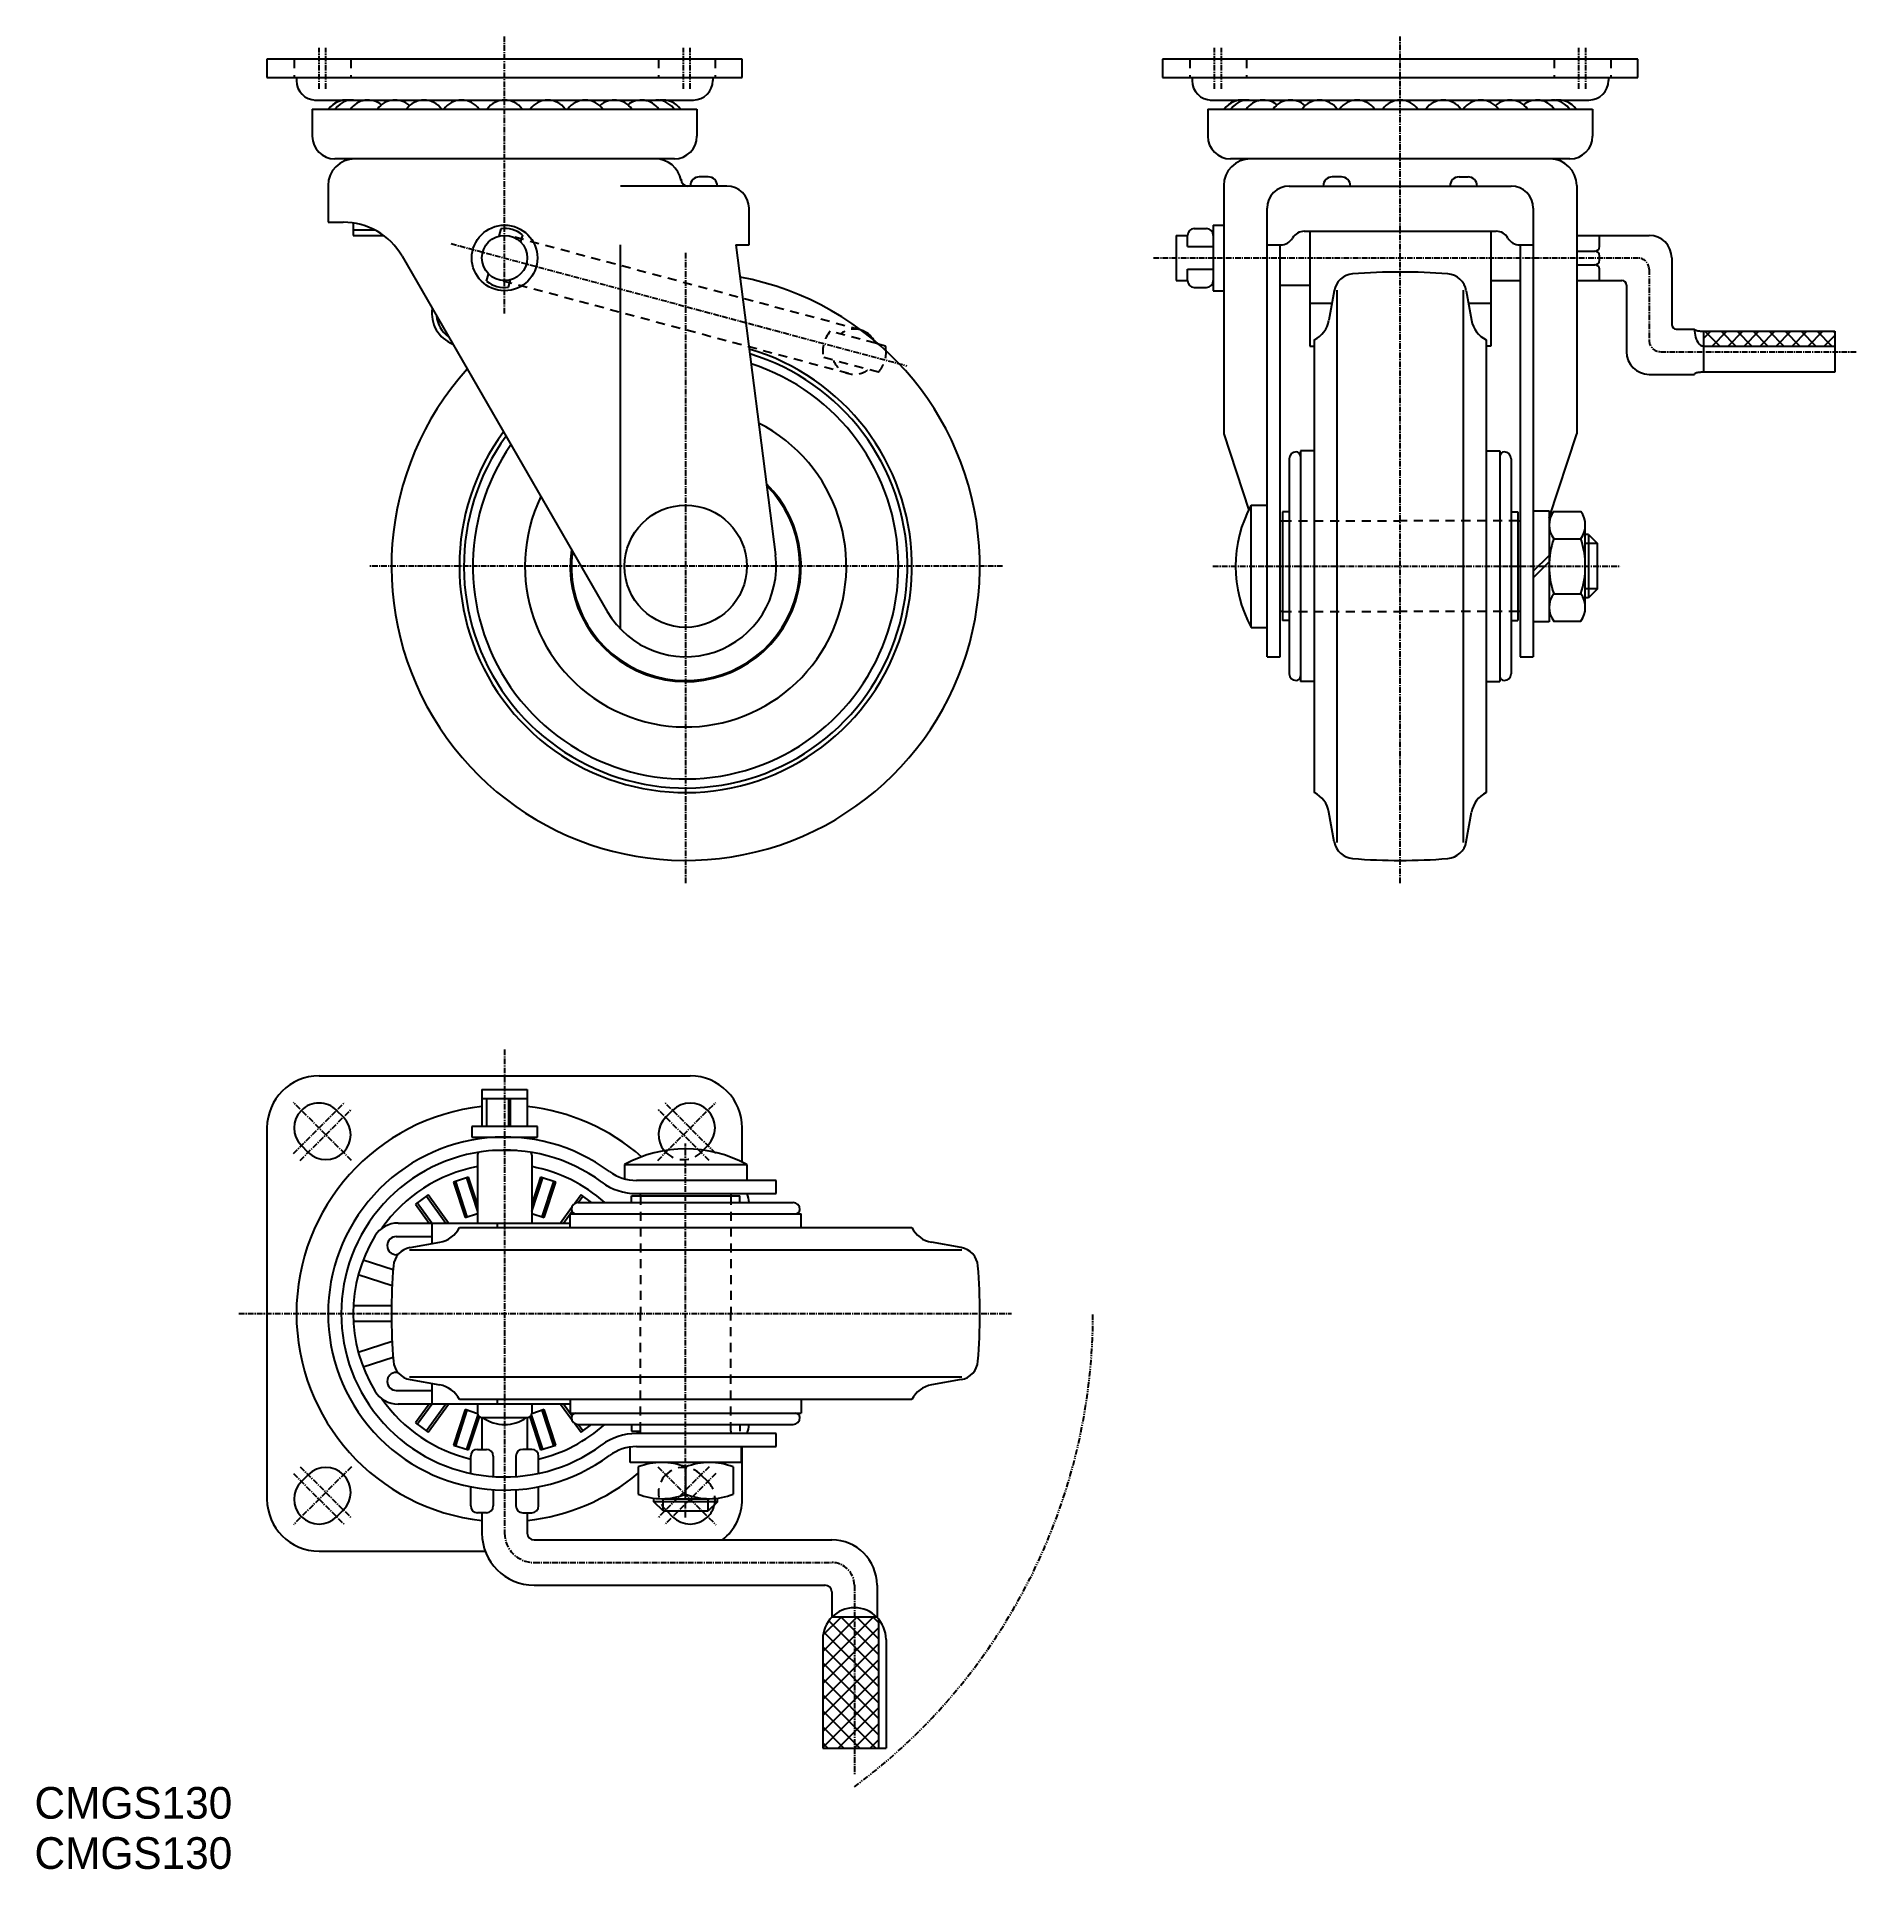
# Model space of a CAD drawing. Extents: x 0 to 403, y 0 to 405.
import ezdxf

# ---------------------------------------------------------------- set-up
doc = ezdxf.new("R2010")
doc.units = 0
for name, pattern in [('CENTER', [2, 1.25, -0.25, 0.25, -0.25]), ('DASHED', [3.5, 2, -1.5]), ('PHANTOM', [2.5, 1.25, -0.25, 0.25, -0.25, 0.25, -0.25])]:
    doc.linetypes.add(name, pattern=pattern)
doc.layers.get('0').update_dxf_attribs({"linetype": 'CONTINUOUS'})
doc.layers.add('CENTER', color=1, linetype='CENTER')

msp = doc.modelspace()

# ---------------------------------------------------------------- linework, layer by layer
at = {"color": 7, "linetype": 'CONTINUOUS'}
for p, q in [((156.37, 399.79), (51.37, 399.79)), ((51.37, 399.79), (51.37, 395.79)), ((156.37, 395.79), (156.37, 399.79)), ((354.25, 399.79), (249.25, 399.79)), ((249.25, 399.79), (249.25, 395.79)), ((354.25, 395.79), (354.25, 399.79)), ((51.37, 395.79), (156.37, 395.79)), ((57.87, 395.79), (57.87, 395.09)), ((149.87, 395.79), (149.87, 395.09)), ((249.25, 395.79), (354.25, 395.79)), ((255.75, 395.79), (255.75, 395.09)), ((347.75, 395.79), (347.75, 395.09)), ((61.37, 388.79), (61.37, 382.79)), ((61.37, 388.79), (146.37, 388.79)), ((61.87, 390.79), (145.57, 390.79)), ((146.37, 388.79), (146.37, 382.79)), ((259.25, 388.79), (259.25, 382.79)), ((259.25, 388.79), (344.25, 388.79)), ((259.75, 390.79), (343.45, 390.79)), ((344.25, 388.79), (344.25, 382.79)), ((141.37, 377.79), (66.37, 377.79)), ((339.25, 377.79), (264.25, 377.79)), ((148.87, 373.79), (146.87, 373.79)), ((288.75, 373.79), (286.75, 373.79)), ((314.75, 373.79), (316.75, 373.79)), ((64.87, 371.89), (64.87, 363.79)), ((152.97, 371.79), (129.5, 371.79)), ((262.75, 371.89), (262.75, 317.05)), ((277.25, 371.79), (326.25, 371.79)), ((340.75, 371.89), (340.75, 317.05)), ((157.87, 358.79), (157.87, 366.89)), ((272.35, 267.79), (272.35, 366.89)), ((331.15, 366.89), (331.15, 267.79)), ((64.87, 363.79), (68.21, 363.79)), ((70.42, 363.62), (70.42, 360.88)), ((70.42, 362.08), (75.17, 362.08)), ((70.42, 360.88), (77.09, 360.88)), ((103.01, 362.33), (102.58, 360.72)), ((107.84, 361.03), (107.41, 359.42)), ((252.25, 360.89), (254.75, 360.89)), ((252.25, 360.89), (252.25, 350.89)), ((254.75, 358.39), (254.75, 360.89)), ((256.25, 362.39), (258.95, 362.39)), ((260.45, 363.14), (260.45, 348.64)), ((260.45, 363.14), (262.75, 363.14)), ((280.55, 361.79), (322.96, 361.79)), ((281.75, 361.79), (281.75, 336.39)), ((321.75, 361.79), (321.75, 336.39)), ((340.75, 360.89), (356.75, 360.89)), ((345.75, 358.39), (345.75, 360.89)), ((129.5, 273.88), (129.5, 358.79)), ((154.97, 358.79), (157.87, 358.79)), ((154.97, 358.79), (163.71, 290.32)), ((254.75, 358.39), (260.45, 358.39)), ((272.35, 358.79), (275.35, 358.79)), ((275.25, 267.79), (275.25, 358.79)), ((328.15, 358.79), (331.15, 358.79)), ((328.25, 358.79), (328.25, 267.79)), ((340.75, 357.39), (344.75, 357.39)), ((345.75, 355.39), (345.75, 356.39)), ((81.2, 356.29), (126.55, 277.78)), ((99.9, 350.74), (100.34, 352.35)), ((254.75, 350.89), (254.75, 353.39)), ((254.75, 353.39), (260.45, 353.39)), ((340.75, 354.39), (344.75, 354.39)), ((345.75, 350.89), (345.75, 353.39)), ((361.75, 355.89), (361.75, 341.18)), ((104.73, 349.44), (105.17, 351.06)), ((252.25, 350.89), (254.75, 350.89)), ((256.25, 349.39), (258.95, 349.39)), ((260.45, 348.64), (262.75, 348.64)), ((275.25, 349.89), (281.75, 349.89)), ((287.16, 348.66), (286.01, 342.12)), ((287.75, 348.79), (287.75, 226.79)), ((315.75, 226.79), (315.75, 348.79)), ((316.35, 348.66), (317.5, 342.12)), ((321.75, 350.89), (328.25, 350.89)), ((340.75, 350.89), (350.75, 350.89)), ((351.75, 349.89), (351.75, 335.18)), ((281.75, 345.89), (286.67, 345.89)), ((316.83, 345.89), (321.75, 345.89)), ((362.75, 340.18), (366.75, 340.18)), ((188.03, 336.44), (186.51, 336.85)), ((281.75, 336.39), (282.75, 336.39)), ((282.75, 337.79), (282.75, 237.79)), ((320.75, 337.79), (320.75, 237.79)), ((321.75, 336.39), (320.75, 336.39)), ((368.75, 339.72), (368.75, 330.65)), ((368.75, 339.72), (397.75, 339.72)), ((368.75, 336.44), (397.75, 336.44)), ((397.75, 339.72), (397.75, 330.65)), ((356.75, 330.18), (366.75, 330.18)), ((397.75, 330.65), (368.75, 330.65)), ((262.75, 317.05), (268.28, 300.2)), ((334.65, 298.45), (340.75, 317.05)), ((279.75, 313.29), (279.75, 262.29)), ((282.75, 313.29), (279.75, 313.29)), ((320.75, 313.29), (323.75, 313.29)), ((323.75, 313.29), (323.75, 262.29)), ((277.25, 311.54), (277.25, 264.04)), ((326.25, 311.54), (326.25, 264.04)), ((268.85, 301.29), (272.35, 301.29)), ((268.85, 274.29), (268.85, 301.29)), ((277.25, 299.79), (275.75, 299.79)), ((275.75, 299.79), (275.75, 275.79)), ((326.25, 299.79), (327.75, 299.79)), ((327.75, 299.79), (327.75, 275.79)), ((331.15, 300.04), (334.65, 300.04)), ((334.65, 300.04), (334.65, 275.54)), ((335.65, 299.91), (341.65, 299.91)), ((275.25, 297.79), (275.75, 297.79)), ((327.75, 297.79), (328.25, 297.79)), ((342.65, 278.69), (342.65, 296.88)), ((335.65, 293.85), (341.65, 293.85)), ((343.35, 294.79), (342.65, 294.79)), ((343.35, 294.79), (345.35, 292.79)), ((343.35, 294.79), (343.35, 280.79)), ((345.35, 282.79), (345.35, 292.79)), ((331.15, 286.67), (334.65, 290.17)), ((331.15, 285.26), (334.65, 288.76)), ((335.65, 281.72), (341.65, 281.72)), ((343.35, 280.79), (342.65, 280.79)), ((345.35, 282.79), (343.35, 280.79)), ((275.75, 277.79), (275.25, 277.79)), ((277.25, 275.79), (275.75, 275.79)), ((326.25, 275.79), (327.75, 275.79)), ((328.25, 277.79), (327.75, 277.79)), ((334.65, 275.54), (331.15, 275.54)), ((335.65, 275.66), (341.65, 275.66)), ((268.85, 274.29), (272.35, 274.29)), ((272.35, 267.79), (275.25, 267.79)), ((328.25, 267.79), (331.15, 267.79)), ((282.75, 262.29), (279.75, 262.29)), ((320.75, 262.29), (323.75, 262.29)), ((287.16, 226.92), (286.01, 233.45)), ((316.35, 226.92), (317.5, 233.45)), ((62.87, 175.19), (144.87, 175.19)), ((98.87, 172.19), (108.87, 172.19)), ((98.87, 172.19), (98.87, 163.99)), ((98.87, 170.19), (108.87, 170.19)), ((99.9, 170.19), (99.9, 163.99)), ((104.73, 170.19), (104.73, 163.99)), ((105.17, 163.99), (105.17, 170.19)), ((108.87, 172.19), (108.87, 163.99)), ((68.26, 166.08), (66.76, 167.58)), ((139.48, 166.08), (140.98, 167.58)), ((51.37, 163.69), (51.37, 81.69)), ((96.62, 163.99), (96.62, 161.69)), ((111.12, 163.99), (96.62, 163.99)), ((111.12, 161.69), (111.12, 163.99)), ((156.37, 156.12), (156.37, 163.69)), ((60.48, 158.3), (58.98, 159.8)), ((96.62, 161.69), (111.12, 161.69)), ((98.87, 161.69), (98.87, 161.36)), ((106.56, 158.69), (101.19, 158.69)), ((108.87, 161.69), (108.87, 161.36)), ((147.77, 158.81), (148.76, 159.8)), ((97.87, 157.69), (97.87, 142.69)), ((109.87, 157.69), (109.87, 142.69)), ((130.37, 155.59), (130.37, 152.44)), ((130.37, 155.59), (157.37, 155.59)), ((157.37, 155.59), (157.37, 152.09)), ((95.92, 152.82), (92.59, 151.74)), ((92.59, 151.74), (95.14, 143.91)), ((95.61, 144.06), (93.07, 151.89)), ((95.44, 152.67), (97.87, 145.2)), ((97.87, 146.82), (95.92, 152.82)), ((111.82, 152.82), (109.87, 146.82)), ((109.87, 145.2), (112.3, 152.67)), ((115.15, 151.74), (111.82, 152.82)), ((114.68, 151.89), (112.13, 144.06)), ((112.61, 143.91), (115.15, 151.74)), ((163.87, 152.09), (133, 152.09)), ((163.87, 149.19), (163.87, 152.09)), ((87, 148.89), (84.17, 146.83)), ((84.17, 146.83), (87.18, 142.69)), ((87.8, 142.69), (84.57, 147.13)), ((86.59, 148.6), (90.89, 142.69)), ((91.5, 142.69), (87, 148.89)), ((118.66, 146.02), (116.24, 142.69)), ((120.75, 148.89), (119.36, 146.98)), ((120.12, 147.19), (167.62, 147.19)), ((120.13, 147.19), (121.15, 148.6)), ((123.09, 147.19), (120.75, 148.89)), ((131.87, 147.19), (131.87, 148.69)), ((131.87, 148.69), (155.87, 148.69)), ((131.87, 148.69), (133.87, 148.69)), ((133, 149.19), (163.87, 149.19)), ((133.87, 148.69), (133.87, 149.19)), ((153.87, 149.19), (153.87, 148.69)), ((155.87, 147.19), (155.87, 148.69)), ((80.33, 142.69), (118.37, 142.69)), ((87.82, 142.69), (87.82, 138.13)), ((95.14, 143.91), (97.87, 144.8)), ((102.32, 141.69), (102.32, 142.69)), ((109.87, 144.8), (112.61, 143.91)), ((116.86, 142.69), (118.72, 145.25)), ((118.37, 144.69), (169.37, 144.69)), ((118.37, 141.69), (118.37, 144.69)), ((169.37, 141.69), (169.37, 144.69)), ((79.92, 139.69), (87.82, 139.69)), ((83, 137.28), (89.53, 138.43)), ((93.87, 141.69), (193.87, 141.69)), ((204.74, 137.28), (198.21, 138.43)), ((72.62, 134.53), (79.24, 132.42)), ((80.29, 135.69), (79.92, 135.69)), ((204.87, 136.69), (82.87, 136.69)), ((79.01, 128.78), (71.53, 131.21)), ((70.46, 124.44), (78.88, 124.44)), ((78.88, 120.94), (70.46, 120.94)), ((71.53, 114.17), (79.01, 116.6)), ((79.24, 112.95), (72.62, 110.84)), ((80.29, 109.69), (79.92, 109.69)), ((79.92, 105.69), (87.82, 105.69)), ((82.87, 108.69), (204.87, 108.69)), ((83, 108.09), (89.53, 106.94)), ((87.82, 107.24), (87.82, 102.69)), ((204.74, 108.09), (198.21, 106.94)), ((118.37, 102.69), (80.33, 102.69)), ((87.18, 102.69), (84.17, 98.54)), ((84.57, 98.25), (87.8, 102.69)), ((90.89, 102.69), (86.59, 96.78)), ((87, 96.48), (91.5, 102.69)), ((95.14, 101.46), (92.59, 93.63)), ((93.07, 93.48), (95.61, 101.31)), ((193.87, 103.69), (93.87, 103.69)), ((97.88, 100.57), (95.14, 101.46)), ((97.87, 102.69), (97.87, 100.69)), ((102.32, 102.69), (102.32, 103.69)), ((109.87, 102.69), (109.87, 100.69)), ((112.61, 101.46), (109.87, 100.57)), ((112.13, 101.31), (114.68, 93.48)), ((115.15, 93.63), (112.61, 101.46)), ((116.24, 102.69), (118.66, 99.36)), ((118.72, 100.12), (116.86, 102.69)), ((118.37, 103.69), (118.37, 100.69)), ((169.37, 103.69), (169.37, 100.69)), ((84.17, 98.54), (87, 96.48)), ((97.93, 100.35), (95.44, 92.71)), ((95.92, 92.55), (98.3, 99.87)), ((98.87, 99.69), (108.87, 99.69)), ((98.87, 99.69), (98.87, 92.69)), ((108.87, 99.69), (108.87, 92.69)), ((109.45, 99.87), (111.82, 92.55)), ((112.3, 92.71), (109.81, 100.35)), ((118.37, 100.69), (169.37, 100.69)), ((119.36, 98.4), (120.75, 96.48)), ((120.12, 98.19), (167.62, 98.19)), ((121.15, 96.78), (120.13, 98.19)), ((120.75, 96.48), (123.09, 98.19)), ((131.87, 98.19), (131.87, 96.69)), ((155.87, 98.19), (155.87, 96.69)), ((92.59, 93.63), (95.92, 92.55)), ((111.82, 92.55), (115.15, 93.63)), ((131.62, 89.79), (131.62, 93.19)), ((131.87, 96.69), (133.87, 96.69)), ((163.87, 96.19), (133, 96.19)), ((133, 93.29), (163.87, 93.29)), ((133.87, 96.19), (133.87, 96.69)), ((153.87, 96.69), (153.87, 96.19)), ((156.12, 93.29), (156.12, 89.79)), ((156.37, 81.69), (156.37, 93.29)), ((163.87, 93.29), (163.87, 96.19)), ((96.37, 87.37), (96.37, 91.19)), ((97.87, 92.69), (99.87, 92.69)), ((101.37, 91.19), (101.37, 86.67)), ((106.37, 91.19), (106.37, 86.67)), ((109.87, 92.69), (107.87, 92.69)), ((111.37, 87.37), (111.37, 91.19)), ((156.12, 89.79), (131.62, 89.79)), ((60.48, 87.08), (58.98, 85.58)), ((133.37, 88.79), (133.37, 82.79)), ((143.87, 88.79), (143.87, 82.79)), ((154.37, 88.79), (154.37, 82.79)), ((96.37, 80.19), (96.37, 84.41)), ((101.37, 83.77), (101.37, 80.19)), ((106.37, 83.77), (106.37, 80.19)), ((111.37, 80.19), (111.37, 84.41)), ((136.87, 81.09), (136.87, 81.89)), ((138.87, 79.09), (136.87, 81.09)), ((150.87, 81.09), (136.87, 81.09)), ((138.62, 81.79), (149.12, 81.79)), ((150.87, 81.09), (148.87, 79.09)), ((150.87, 81.09), (150.87, 81.89)), ((68.26, 79.3), (66.76, 77.8)), ((99.87, 78.69), (97.87, 78.69)), ((98.87, 78.69), (98.87, 74.19)), ((107.87, 78.69), (109.87, 78.69)), ((108.87, 78.69), (108.87, 74.19)), ((138.87, 79.09), (148.87, 79.09)), ((139.69, 79.09), (140.98, 77.8)), ((62.87, 70.19), (99.59, 70.19)), ((110.37, 72.69), (176.15, 72.69)), ((110.37, 62.69), (174.65, 62.69)), ((176.15, 61.19), (176.15, 55.59)), ((186.15, 62.69), (186.15, 55.59)), ((176.25, 55.69), (186.04, 55.69)), ((186.48, 55.22), (186.48, 26.69)), ((174.15, 50.69), (174.15, 26.69)), ((188.15, 50.69), (188.15, 26.69)), ((174.15, 26.69), (188.15, 26.69))]:
    msp.add_line(p, q, dxfattribs=at)
at = {"color": 3, "linetype": 'DASHED'}
for p, q in [((57.37, 399.79), (57.37, 395.79)), ((69.87, 399.79), (69.87, 395.79)), ((137.87, 399.79), (137.87, 395.79)), ((150.37, 399.79), (150.37, 395.79)), ((255.25, 399.79), (255.25, 395.79)), ((267.75, 399.79), (267.75, 395.79)), ((335.75, 399.79), (335.75, 395.79)), ((348.25, 399.79), (348.25, 395.79)), ((182.43, 340.01), (105.17, 360.72)), ((179.85, 330.35), (102.58, 351.06)), ((185.79, 337.04), (175.81, 339.72)), ((186.51, 336.85), (185.79, 337.04)), ((186.48, 330.65), (174.26, 333.92)), ((275.75, 297.79), (301.75, 297.79)), ((327.75, 297.79), (301.75, 297.79)), ((275.75, 277.79), (301.75, 277.79)), ((327.75, 277.79), (301.75, 277.79)), ((147.26, 158.3), (147.77, 158.81)), ((133.87, 148.69), (133.87, 122.69)), ((153.87, 148.69), (153.87, 122.69)), ((133.87, 96.69), (133.87, 122.69)), ((153.87, 96.69), (153.87, 122.69)), ((147.26, 87.08), (148.76, 85.58)), ((139.48, 79.3), (139.69, 79.09))]:
    msp.add_line(p, q, dxfattribs=at)
at = {"color": 3, "linetype": 'CONTINUOUS'}
for p, q in [((368.75, 338.09), (370.38, 339.72)), ((368.75, 336.52), (368.83, 336.44)), ((369.09, 339.72), (372.37, 336.44)), ((370.64, 336.44), (373.91, 339.72)), ((372.63, 339.72), (375.9, 336.44)), ((374.18, 336.44), (377.45, 339.72)), ((376.17, 339.72), (379.44, 336.44)), ((377.71, 336.44), (380.98, 339.72)), ((379.7, 339.72), (382.97, 336.44)), ((381.25, 336.44), (384.52, 339.72)), ((383.24, 339.72), (386.51, 336.44)), ((384.78, 336.44), (388.06, 339.72)), ((386.77, 339.72), (390.05, 336.44)), ((388.32, 336.44), (391.59, 339.72)), ((390.31, 339.72), (393.58, 336.44)), ((391.85, 336.44), (395.13, 339.72)), ((393.84, 339.72), (397.12, 336.44)), ((395.39, 336.44), (397.75, 338.8)), ((397.38, 339.72), (397.75, 339.34)), ((345.35, 292.79), (342.65, 292.79)), ((345.35, 282.79), (342.65, 282.79)), ((138.87, 79.09), (138.87, 81.79)), ((148.87, 79.09), (148.87, 81.79)), ((174.15, 48.03), (181.8, 55.69)), ((174.15, 44.49), (185.34, 55.69)), ((174.15, 40.96), (186.48, 53.29)), ((174.21, 51.63), (178.27, 55.69)), ((175.48, 54.79), (186.48, 43.79)), ((178.12, 55.69), (186.48, 47.33)), ((181.65, 55.69), (186.48, 50.86)), ((185.19, 55.69), (186.48, 54.4)), ((174.15, 37.42), (186.48, 49.75)), ((174.15, 49.05), (186.48, 36.72)), ((174.35, 52.38), (186.48, 40.26)), ((174.15, 33.89), (186.48, 46.22)), ((174.15, 45.52), (186.48, 33.19)), ((174.15, 30.35), (186.48, 42.68)), ((174.15, 41.98), (186.48, 29.65)), ((174.15, 26.82), (186.48, 39.15)), ((174.15, 38.45), (185.91, 26.69)), ((174.15, 34.91), (182.37, 26.69)), ((177.55, 26.69), (186.48, 35.61)), ((174.15, 31.38), (178.83, 26.69)), ((181.09, 26.69), (186.48, 32.08)), ((184.62, 26.69), (186.48, 28.54)), ((174.15, 27.84), (175.3, 26.69))]:
    msp.add_line(p, q, dxfattribs=at)
for p, q in [((58.98, 167.58), (58.98, 167.58)), ((148.76, 167.58), (148.76, 167.58)), ((68.26, 158.3), (68.26, 158.3)), ((139.48, 158.3), (139.48, 158.3)), ((68.26, 87.08), (68.26, 87.08)), ((139.48, 87.08), (139.48, 87.08)), ((58.98, 77.8), (58.98, 77.8)), ((148.76, 77.8), (148.76, 77.8))]:
    msp.add_line(p, q)
at = {"color": 7, "linetype": 'CONTINUOUS'}
for points in [[(366.75, 340.18), (366.77, 340.12), (366.81, 340.07), (366.89, 340.01), (367, 339.96), (367.13, 339.91), (367.29, 339.86), (367.47, 339.82), (367.67, 339.79), (367.89, 339.76), (368.12, 339.74), (368.36, 339.72), (368.61, 339.72), (368.75, 339.72)], [(366.75, 340.18), (366.77, 339.71), (366.81, 339.26), (366.89, 338.81), (367, 338.39), (367.13, 337.99), (367.29, 337.63), (367.47, 337.31), (367.67, 337.03), (367.89, 336.81), (368.12, 336.63), (368.36, 336.51), (368.61, 336.45), (368.75, 336.44)], [(368.75, 330.65), (368.5, 330.64), (368.26, 330.63), (368.02, 330.61), (367.79, 330.59), (367.58, 330.56), (367.39, 330.52), (367.22, 330.48), (367.07, 330.43), (366.95, 330.38), (366.85, 330.33), (366.79, 330.27), (366.76, 330.21), (366.75, 330.18)]]:
    msp.add_lwpolyline(points, dxfattribs=at)
for centre, radius in [((103.87, 355.89), 7.25), ((103.87, 355.89), 5), ((143.87, 287.79), 13.5)]:
    msp.add_circle(centre, radius, dxfattribs=at)
for centre, radius, start, end in [((62.17, 395.09), 4.3, 180, 270), ((145.57, 395.09), 4.3, 270, 0), ((260.05, 395.09), 4.3, 180, 270), ((343.45, 395.09), 4.3, 270, 0), ((68.87, 386.02), 4.76, 81.2265, 144.53), ((68.87, 386.02), 4.76, 81.2469, 127.802), ((70.32, 386.02), 4.76, 69.2521, 144.53), ((73.7, 386.02), 4.76, 51.5005, 144.53), ((79.64, 386.02), 4.76, 47.5758, 144.53), ((86.06, 386.02), 4.76, 35.4704, 144.53), ((94.34, 386.02), 4.76, 35.4697, 144.53), ((103.87, 386.02), 4.76, 35.4697, 144.53), ((113.4, 386.02), 4.76, 35.4697, 144.53), ((121.68, 386.02), 4.76, 35.4704, 144.53), ((128.11, 386.02), 4.76, 35.4697, 132.424), ((134.04, 386.02), 4.76, 35.4701, 128.499), ((137.42, 386.02), 4.76, 35.4702, 110.758), ((138.87, 386.02), 4.76, 35.4699, 98.7734), ((266.75, 386.02), 4.76, 81.2265, 144.53), ((266.75, 386.02), 4.76, 81.2469, 127.802), ((268.21, 386.02), 4.76, 69.2521, 144.53), ((271.58, 386.02), 4.76, 51.5005, 144.53), ((277.52, 386.02), 4.76, 47.5758, 144.53), ((283.94, 386.02), 4.76, 35.4704, 144.53), ((292.22, 386.02), 4.76, 35.4697, 144.53), ((301.75, 386.02), 4.76, 35.4697, 144.53), ((311.28, 386.02), 4.76, 35.4697, 144.53), ((319.56, 386.02), 4.76, 35.4704, 144.53), ((325.99, 386.02), 4.76, 35.4697, 132.424), ((331.92, 386.02), 4.76, 35.4701, 128.499), ((335.3, 386.02), 4.76, 35.4702, 110.758), ((336.75, 386.02), 4.76, 35.4699, 98.7734), ((66.37, 382.79), 5, 180, 270), ((141.37, 382.79), 5, 270, 0), ((264.25, 382.79), 5, 180, 270), ((339.25, 382.79), 5, 270, 0), ((70.77, 371.89), 5.9, 90, 180), ((137.11, 371.89), 5.9, 10.9055, 90), ((268.65, 371.89), 5.9, 90, 180), ((334.85, 371.89), 5.9, 0, 90), ((144.37, 373.29), 1.5, 180, 270), ((146.87, 371.79), 2, 90, 180), ((148.87, 371.79), 2, 0, 90), ((286.75, 371.79), 2, 90, 180), ((288.75, 371.79), 2, 0, 90), ((314.75, 371.79), 2, 90, 180), ((316.75, 371.79), 2, 0, 90), ((152.97, 366.89), 4.9, 0, 90), ((277.25, 366.89), 4.9, 90, 180), ((326.25, 366.89), 4.9, 0, 90), ((68.21, 348.79), 15, 30.0137, 90), ((103.87, 355.89), 6.5, 52.3801, 97.6199), ((256.25, 360.89), 1.5, 90, 180), ((258.95, 360.89), 1.5, 0, 90), ((280.55, 358.79), 3, 90, 150), ((322.96, 358.79), 3, 30, 90), ((356.75, 355.89), 5, 0, 90), ((275.35, 361.79), 3, 269.9975, 330.0054), ((328.15, 361.79), 3, 209.9946, 270.0025), ((344.75, 358.39), 1, 270, 0), ((344.75, 356.39), 1, 0, 90), ((291.59, 347.87), 4.5, 94.646, 170.0018), ((301.75, 222.79), 130, 85.3549, 94.6451), ((311.92, 347.87), 4.5, 9.9973, 85.3688), ((344.75, 355.39), 1, 270, 0), ((344.75, 353.39), 1, 0, 90), ((143.87, 287.79), 65, 137.934, 79.3535), ((103.87, 355.89), 6.5, 232.38, 277.62), ((256.25, 350.89), 1.5, 180, 270), ((258.95, 350.89), 1.5, 270, 0), ((350.75, 349.89), 1, 0, 90), ((95.04, 343.64), 7.25, 171.262, 248.765), ((95.04, 343.64), 6.25, 184.79, 235.238), ((280.1, 343.17), 6, 296.2653, 349.9942), ((323.41, 343.17), 6, 190.0058, 243.7241), ((362.75, 341.18), 1, 180, 270), ((181.15, 335.18), 5, 31.2155, 72.4168), ((181.15, 335.18), 7, 1.6215, 10.3771), ((143.87, 287.79), 50, 143.592, 73.6956), ((143.87, 287.79), 49, 144.103, 73.1842), ((143.87, 287.79), 47, 145.198, 72.0894), ((356.75, 335.18), 5, 180, 270), ((143.87, 287.79), 35.5, 154.304, 62.9839), ((278.75, 311.54), 1.5, 90, 180), ((278.75, 312.04), 1, 0, 90), ((324.75, 312.04), 1, 90, 180), ((324.75, 311.54), 1.5, 0, 90), ((143.87, 287.79), 25.5, 171.671, 45.6165), ((143.87, 287.79), 25.25, 172.394, 44.8936), ((293.14, 287.79), 27.79, 150.931, 209.069), ((339.75, 296.88), 5.09, 143.483, 216.517), ((337.56, 296.88), 5.09, 323.483, 36.5172), ((353.53, 287.79), 18.87, 161.266, 198.734), ((323.78, 287.79), 18.87, 2.6707, 18.734), ((143.87, 287.79), 20, 210.014, 7.2737), ((323.78, 287.79), 18.87, 341.266, 0.0137), ((339.75, 278.69), 5.09, 143.483, 216.517), ((337.56, 278.69), 5.09, 323.483, 36.5172), ((278.75, 264.04), 1.5, 180, 270), ((278.75, 263.54), 1, 270, 0), ((324.75, 263.54), 1, 180, 270), ((324.75, 264.04), 1.5, 270, 0), ((280.1, 232.41), 6, 10.0058, 63.7347), ((323.41, 232.41), 6, 116.2759, 169.9942), ((291.59, 227.7), 4.5, 190.0085, 265.3311), ((311.91, 227.7), 4.5, 274.6541, 349.9923), ((301.75, 352.79), 130, 265.355, 274.645), ((62.87, 163.69), 11.5, 90, 180), ((144.87, 163.69), 11.5, 0, 90), ((62.87, 163.69), 5.5, 134.9999, 224.9999), ((103.87, 122.69), 46, 96.2401, 263.76), ((62.87, 163.69), 5.5, 44.9999, 134.9999), ((64.37, 162.19), 5.5, 314.9999, 44.9999), ((103.87, 122.69), 46, 48.8539, 83.7599), ((143.37, 162.19), 5.5, 135.0001, 219.6163), ((144.87, 163.69), 5.5, 45.0001, 135.0001), ((144.87, 163.69), 5.5, 315.0001, 45.0001), ((64.37, 162.19), 5.5, 224.9999, 314.9999), ((103.87, 122.69), 39, 53.5217, 306.478), ((103.87, 122.69), 36.1, 53.5217, 306.478), ((98.87, 157.69), 1, 140.538, 180), ((108.87, 157.69), 1, 0, 39.4618), ((143.87, 131.3), 27.79, 60.9311, 119.069), ((103.87, 122.69), 33, 100.476, 145.202), ((103.87, 122.69), 33, 47.9383, 79.5243), ((133, 162.09), 10, 233.522, 270), ((133, 162.09), 12.9, 233.522, 270), ((120.12, 145.69), 1.5, 90, 180), ((152.97, 147.19), 4.9, 0, 24.0895), ((167.62, 145.69), 1.5, 0, 90), ((80.33, 136.69), 6, 90, 148.767), ((119.62, 145.69), 1, 180, 270), ((168.12, 145.69), 1, 270, 0), ((103.42, 122.69), 33, 148.767, 211.233), ((79.92, 137.69), 2, 90, 270), ((88.49, 144.34), 6, 280.0058, 333.7241), ((199.25, 144.34), 6, 206.2741, 260.0087), ((83.78, 132.85), 4.5, 99.9973, 175.3717), ((203.96, 132.85), 4.5, 4.6312, 80.0027), ((208.87, 122.69), 130, 175.355, 184.645), ((78.87, 122.69), 130, 355.355, 4.6451), ((79.92, 107.69), 2, 90, 270), ((83.78, 112.52), 4.5, 184.6431, 260.0018), ((203.96, 112.52), 4.5, 279.9982, 355.3569), ((80.33, 108.69), 6, 211.233, 270), ((88.49, 101.03), 6, 26.2633, 80.0106), ((199.25, 101.03), 6, 99.9749, 153.7385), ((103.87, 122.69), 33, 214.798, 256.863), ((98.87, 100.69), 1, 180, 270), ((103.87, 106.78), 8.59, 235.629, 304.371), ((108.87, 100.69), 1, 270, 0), ((103.87, 122.69), 33, 283.137, 312.062), ((119.62, 99.69), 1, 90, 180), ((120.12, 99.69), 1.5, 180, 270), ((152.97, 98.19), 4.9, 335.91, 0), ((167.62, 99.69), 1.5, 270, 0), ((168.12, 99.69), 1, 0, 90), ((133, 83.29), 12.9, 90, 126.478), ((133, 83.29), 10, 90, 126.478), ((97.87, 91.19), 1.5, 90.0001, 180), ((99.87, 91.19), 1.5, 0, 90), ((107.87, 91.19), 1.5, 90, 180), ((109.87, 91.19), 1.5, 0, 90), ((138.62, 75.51), 14.28, 68.4315, 111.568), ((149.12, 75.51), 14.28, 68.4314, 111.569), ((62.87, 81.69), 5.5, 135, 225), ((64.37, 83.19), 5.5, 45, 135), ((64.37, 83.19), 5.5, 315, 45), ((103.87, 122.69), 46, 276.24, 309.889), ((62.87, 81.69), 11.5, 180, 270), ((138.62, 96.07), 14.28, 248.432, 291.568), ((149.12, 96.07), 14.28, 248.431, 291.569), ((144.87, 81.69), 11.5, 308.5008, 0), ((62.87, 81.69), 5.5, 225, 315), ((97.87, 80.19), 1.5, 180, 270), ((99.87, 80.19), 1.5, 270, 0), ((107.87, 80.19), 1.5, 180, 270), ((109.87, 80.19), 1.5, 270, 0), ((144.87, 81.69), 5.5, 225, 315), ((144.87, 81.69), 5.5, 315, 346.9495), ((110.37, 74.19), 11.5, 180, 270), ((110.37, 74.19), 1.5, 180, 270), ((176.15, 62.69), 10, 0, 90), ((174.65, 61.19), 1.5, 0, 90), ((181.15, 50.69), 7, 0, 180)]:
    msp.add_arc(centre, radius, start, end, dxfattribs=at)
at = {"color": 3, "linetype": 'DASHED'}
for centre, radius, start, end in [((181.15, 335.18), 5, 75.0977, 128.13), ((181.15, 335.18), 7, 139.623, 190.377), ((181.15, 335.18), 5, 72.4168, 75.098), ((181.15, 335.18), 5, 21.8698, 31.2155), ((181.15, 335.18), 5, 201.87, 308.13), ((181.15, 335.18), 7, 319.623, 1.6215), ((143.37, 162.19), 5.5, 219.6163, 225.0001), ((143.37, 162.19), 5.5, 225.0001, 315.0001), ((143.37, 83.19), 5.5, 135, 225), ((143.37, 83.19), 5.5, 45, 135), ((144.87, 81.69), 5.5, 346.9495, 45)]:
    msp.add_arc(centre, radius, start, end, dxfattribs=at)
at = {"color": 3, "linetype": 'PHANTOM'}
msp.add_arc((103.87, 122.69), 130, 306.471, 0, dxfattribs=at)
at = {"layer": 'CENTER', "color": 1, "linetype": 'CENTER'}
for p, q in [((62.87, 393.29), (62.87, 402.29)), ((64.37, 393.29), (64.37, 402.29)), ((103.87, 343.64), (103.87, 404.79)), ((143.37, 393.29), (143.37, 402.29)), ((144.87, 393.29), (144.87, 402.29)), ((260.75, 393.29), (260.75, 402.29)), ((262.25, 393.29), (262.25, 402.29)), ((301.75, 217.79), (301.75, 404.79)), ((341.25, 393.29), (341.25, 402.29)), ((342.75, 393.29), (342.75, 402.29)), ((92.04, 359.06), (192.74, 332.08)), ((143.87, 357.01), (143.87, 217.79)), ((247.25, 355.89), (354.25, 355.89)), ((356.75, 353.39), (356.75, 337.68)), ((359.25, 335.18), (402.75, 335.18)), ((213.87, 287.79), (73.87, 287.79)), ((260.35, 287.79), (350.38, 287.79)), ((103.87, 181.01), (103.87, 74.19)), ((57.21, 158.03), (68.53, 169.34)), ((70.03, 156.53), (57.21, 169.34)), ((58.71, 156.53), (70.03, 167.84)), ((137.71, 156.53), (150.53, 169.34)), ((149.03, 156.53), (137.71, 167.84)), ((150.53, 158.03), (139.21, 169.34)), ((143.87, 77.6), (143.87, 160.29)), ((45.13, 122.69), (215.84, 122.69)), ((70.03, 88.84), (57.21, 76.03)), ((57.21, 87.34), (68.53, 76.03)), ((58.71, 88.84), (70.03, 77.53)), ((137.71, 88.84), (150.53, 76.03)), ((149.03, 88.84), (137.71, 77.53)), ((150.53, 87.34), (139.21, 76.03)), ((110.37, 67.69), (176.15, 67.69)), ((181.15, 62.69), (181.15, 20.87))]:
    msp.add_line(p, q, dxfattribs=at)
for centre, radius, start, end in [((354.25, 353.39), 2.5, 0, 90), ((359.25, 337.68), 2.5, 180, 270), ((110.37, 74.19), 6.5, 180, 270), ((176.15, 62.69), 5, 0, 90)]:
    msp.add_arc(centre, radius, start, end, dxfattribs=at)

# ---------------------------------------------------------------- texts
for p in [(0, 11.09), (0, 0)]:
    msp.add_text('CMGS130', height=7).set_placement(p)

doc.saveas('drawing.dxf')
